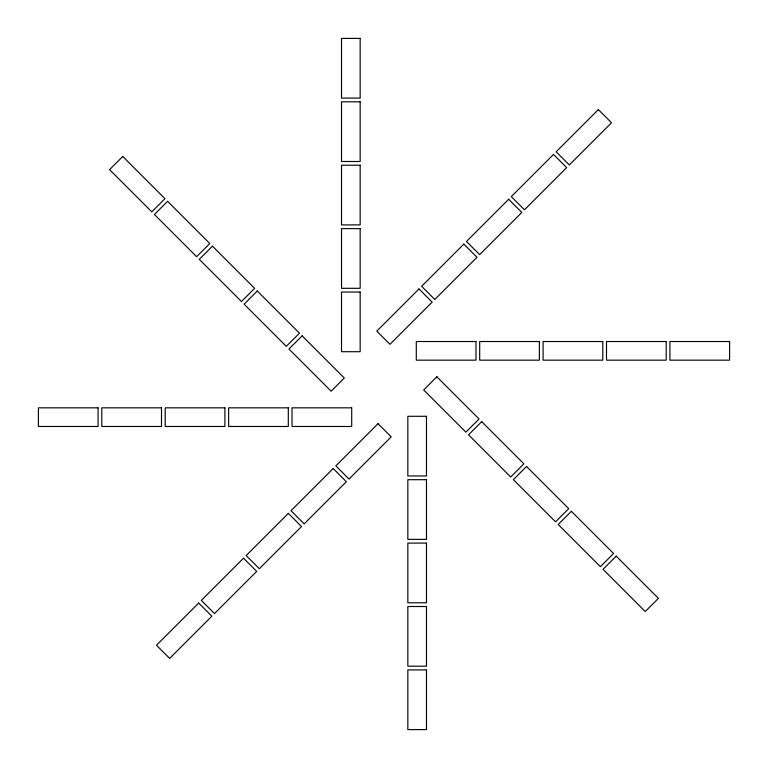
<?xml version="1.0" encoding="UTF-8"?>
<svg xmlns="http://www.w3.org/2000/svg" width="768" height="768" viewBox="0 0 768 768"><rect width="100%" height="100%" fill="white"/><g stroke="black" fill="none" stroke-linecap="round" stroke-linejoin="round"><path stroke-width="1.15" d="M122.774 156.48L109.584 169.661L151.786 211.862L164.966 198.672L122.774 156.48M167.606 201.312L154.416 214.502L196.618 256.704L209.808 243.514L167.606 201.312M212.448 246.154L199.258 259.334L241.459 301.536L254.64 288.346L212.448 246.154M257.28 290.986L244.09 304.176L286.291 346.368L299.482 333.187L257.28 290.986M302.112 335.827L288.931 349.008L331.133 391.21L344.314 378.019L302.112 335.827M418.992 288.931L376.79 331.133L389.981 344.314L432.173 302.112L418.992 288.931M463.824 244.09L421.632 286.291L434.813 299.482L477.014 257.28L463.824 244.09M508.666 199.258L466.464 241.459L479.654 254.64L521.846 212.448L508.666 199.258M553.498 154.416L511.296 196.618L524.486 209.808L566.688 167.606L553.498 154.416M598.339 109.584L556.138 151.786L569.328 164.966L611.52 122.774L598.339 109.584M198.672 603.034L156.48 645.226L169.661 658.416L211.862 616.214L198.672 603.034M243.514 558.192L201.312 600.394L214.502 613.584L256.704 571.382L243.514 558.192M288.346 513.36L246.154 555.552L259.334 568.742L301.536 526.541L288.346 513.36M333.187 468.518L290.986 510.72L304.176 523.91L346.368 481.709L333.187 468.518M378.019 423.686L335.827 465.888L349.008 479.069L391.21 436.867L378.019 423.686M436.867 376.79L423.686 389.981L465.888 432.173L479.069 418.992L436.867 376.79M481.709 421.632L468.518 434.813L510.72 477.014L523.91 463.824L481.709 421.632M526.541 466.464L513.36 479.654L555.552 521.846L568.742 508.666L526.541 466.464M571.382 511.296L558.192 524.486L600.394 566.688L613.584 553.498L571.382 511.296M616.214 556.138L603.034 569.328L645.226 611.52L658.416 598.339L616.214 556.138M360.163 38.4L341.52 38.4L341.52 98.074L360.163 98.074L360.163 38.4M360.163 101.808L341.52 101.808L341.52 161.491L360.163 161.491L360.163 101.808M360.163 165.216L341.52 165.216L341.52 224.899L360.163 224.899L360.163 165.216M360.163 228.624L341.52 228.624L341.52 288.307L360.163 288.307L360.163 228.624M360.163 292.032L341.52 292.032L341.52 351.715L360.163 351.715L360.163 292.032M475.968 341.52L416.285 341.52L416.285 360.163L475.968 360.163L475.968 341.52M539.376 341.52L479.693 341.52L479.693 360.163L539.376 360.163L539.376 341.52M602.784 341.52L543.101 341.52L543.101 360.163L602.784 360.163L602.784 341.52M666.192 341.52L606.509 341.52L606.509 360.163L666.192 360.163L666.192 341.52M729.6 341.52L669.926 341.52L669.926 360.163L729.6 360.163L729.6 341.52M98.074 407.837L38.4 407.837L38.4 426.48L98.074 426.48L98.074 407.837M161.491 407.837L101.808 407.837L101.808 426.48L161.491 426.48L161.491 407.837M224.899 407.837L165.216 407.837L165.216 426.48L224.899 426.48L224.899 407.837M288.307 407.837L228.624 407.837L228.624 426.48L288.307 426.48L288.307 407.837M351.715 407.837L292.032 407.837L292.032 426.48L351.715 426.48L351.715 407.837M426.48 416.285L407.837 416.285L407.837 475.968L426.48 475.968L426.48 416.285M426.48 479.693L407.837 479.693L407.837 539.376L426.48 539.376L426.48 479.693M426.48 543.101L407.837 543.101L407.837 602.784L426.48 602.784L426.48 543.101M426.48 606.509L407.837 606.509L407.837 666.192L426.48 666.192L426.48 606.509M426.48 669.926L407.837 669.926L407.837 729.6L426.48 729.6L426.48 669.926"/></g></svg>
